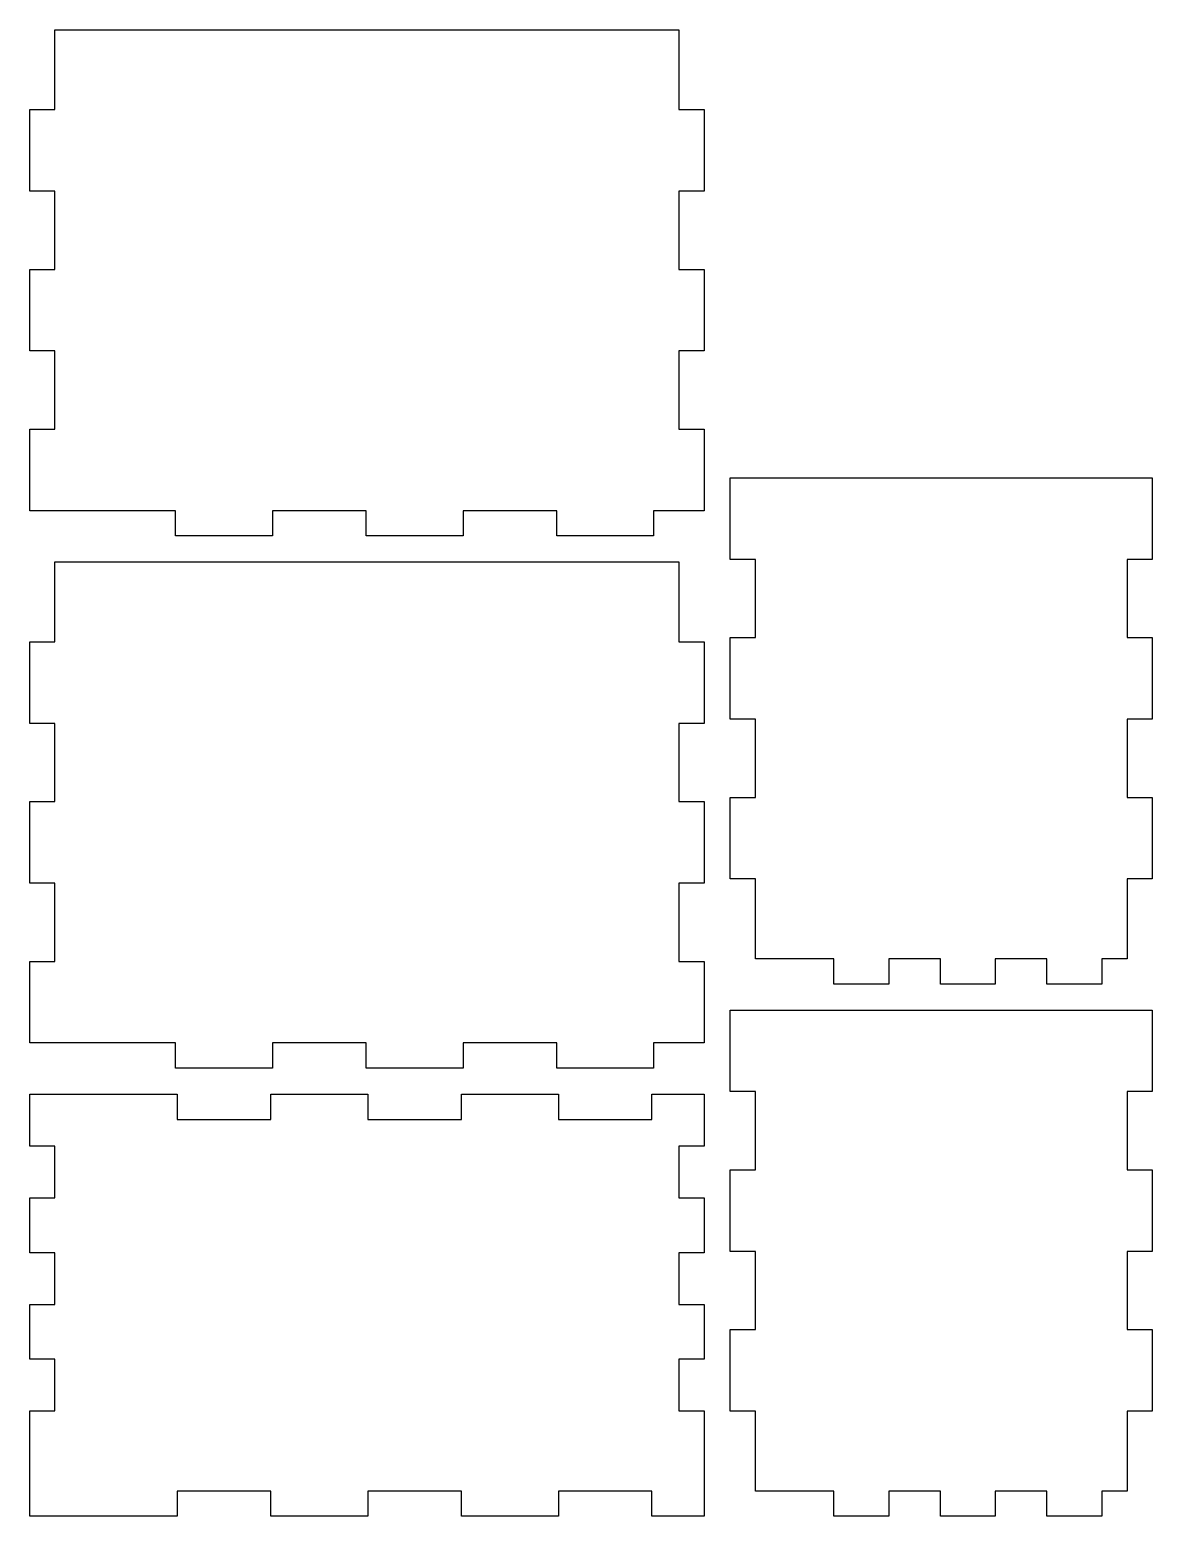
# Model space of a CAD drawing. Header units: millimetres. Extents: x 3 to 137, y 3 to 180.
import ezdxf

# ---------------------------------------------------------------- set-up
doc = ezdxf.new("R2010")
doc.units = ezdxf.units.MM
doc.layers.add('CORTE', color=1, linetype='Continuous')

msp = doc.modelspace()

# ---------------------------------------------------------------- linework, layer by layer
at = {"layer": 'CORTE'}
for points in [[(3.1, 160.7), (3.1, 170.4), (6.1, 170.4), (6.1, 179.9), (80.3, 179.9), (80.3, 170.4), (83.3, 170.4), (83.3, 160.7), (80.3, 160.7), (80.3, 151.4), (83.3, 151.4), (83.3, 141.7), (80.3, 141.7), (80.3, 132.4), (83.3, 132.4), (83.3, 122.7), (77.3, 122.7), (77.3, 119.7), (65.77, 119.7), (65.77, 122.7), (54.63, 122.7), (54.63, 119.7), (43.1, 119.7), (43.1, 122.7), (31.97, 122.7), (31.97, 119.7), (20.43, 119.7), (20.43, 122.7), (3.1, 122.7), (3.1, 132.4), (6.1, 132.4), (6.1, 141.7), (3.1, 141.7), (3.1, 151.4), (6.1, 151.4), (6.1, 160.7)], [(89.4, 107.6), (89.4, 116.9), (86.4, 116.9), (86.4, 126.6), (136.6, 126.6), (136.6, 116.9), (133.6, 116.9), (133.6, 107.6), (136.6, 107.6), (136.6, 97.9), (133.6, 97.9), (133.6, 88.6), (136.6, 88.6), (136.6, 78.9), (133.6, 78.9), (133.6, 69.4), (130.6, 69.4), (130.6, 66.4), (124.07, 66.4), (124.07, 69.4), (117.93, 69.4), (117.93, 66.4), (111.4, 66.4), (111.4, 69.4), (105.27, 69.4), (105.27, 66.4), (98.73, 66.4), (98.73, 69.4), (89.4, 69.4), (89.4, 78.9), (86.4, 78.9), (86.4, 88.6), (89.4, 88.6), (89.4, 97.9), (86.4, 97.9), (86.4, 107.6)], [(3.1, 97.4), (3.1, 107.1), (6.1, 107.1), (6.1, 116.6), (80.3, 116.6), (80.3, 107.1), (83.3, 107.1), (83.3, 97.4), (80.3, 97.4), (80.3, 88.1), (83.3, 88.1), (83.3, 78.4), (80.3, 78.4), (80.3, 69.1), (83.3, 69.1), (83.3, 59.4), (77.3, 59.4), (77.3, 56.4), (65.77, 56.4), (65.77, 59.4), (54.63, 59.4), (54.63, 56.4), (43.1, 56.4), (43.1, 59.4), (31.97, 59.4), (31.97, 56.4), (20.43, 56.4), (20.43, 59.4), (3.1, 59.4), (3.1, 69.1), (6.1, 69.1), (6.1, 78.4), (3.1, 78.4), (3.1, 88.1), (6.1, 88.1), (6.1, 97.4)], [(89.4, 44.3), (89.4, 53.6), (86.4, 53.6), (86.4, 63.3), (136.6, 63.3), (136.6, 53.6), (133.6, 53.6), (133.6, 44.3), (136.6, 44.3), (136.6, 34.6), (133.6, 34.6), (133.6, 25.3), (136.6, 25.3), (136.6, 15.6), (133.6, 15.6), (133.6, 6.1), (130.6, 6.1), (130.6, 3.1), (124.07, 3.1), (124.07, 6.1), (117.93, 6.1), (117.93, 3.1), (111.4, 3.1), (111.4, 6.1), (105.27, 6.1), (105.27, 3.1), (98.73, 3.1), (98.73, 6.1), (89.4, 6.1), (89.4, 15.6), (86.4, 15.6), (86.4, 25.3), (89.4, 25.3), (89.4, 34.6), (86.4, 34.6), (86.4, 44.3)], [(65.97, 50.3), (77.1, 50.3), (77.1, 53.3), (83.3, 53.3), (83.3, 47.1), (80.3, 47.1), (80.3, 40.97), (83.3, 40.97), (83.3, 34.43), (80.3, 34.43), (80.3, 28.3), (83.3, 28.3), (83.3, 21.77), (80.3, 21.77), (80.3, 15.63), (83.3, 15.63), (83.3, 3.1), (77.1, 3.1), (77.1, 6.1), (65.97, 6.1), (65.97, 3.1), (54.43, 3.1), (54.43, 6.1), (43.3, 6.1), (43.3, 3.1), (31.77, 3.1), (31.77, 6.1), (20.63, 6.1), (20.63, 3.1), (3.1, 3.1), (3.1, 15.63), (6.1, 15.63), (6.1, 21.77), (3.1, 21.77), (3.1, 28.3), (6.1, 28.3), (6.1, 34.43), (3.1, 34.43), (3.1, 40.97), (6.1, 40.97), (6.1, 47.1), (3.1, 47.1), (3.1, 53.3), (20.63, 53.3), (20.63, 50.3), (31.77, 50.3), (31.77, 53.3), (43.3, 53.3), (43.3, 50.3), (54.43, 50.3), (54.43, 53.3), (65.97, 53.3)]]:
    msp.add_lwpolyline(points, close=True, dxfattribs=at)

doc.saveas('drawing.dxf')
